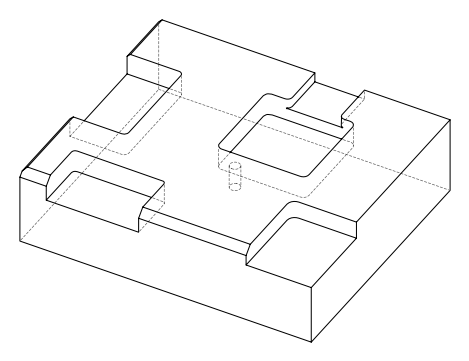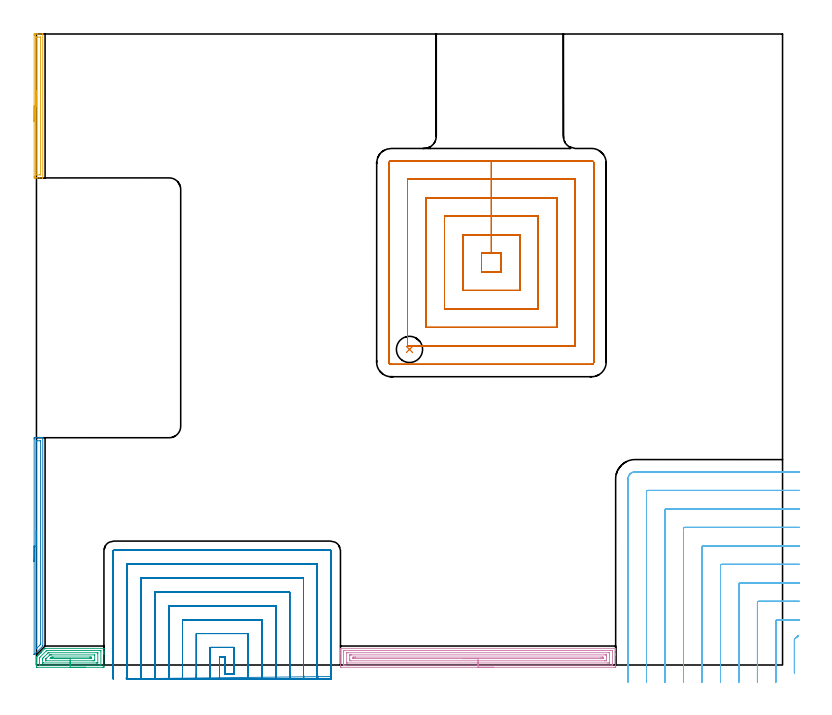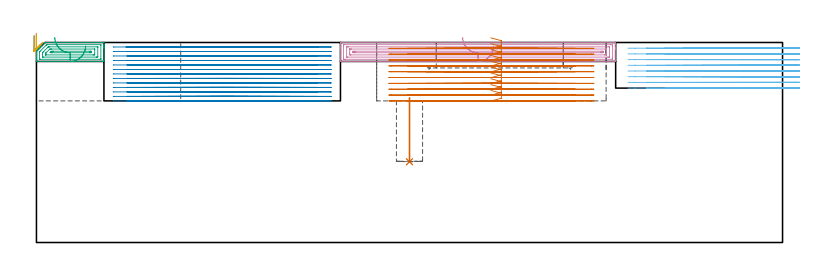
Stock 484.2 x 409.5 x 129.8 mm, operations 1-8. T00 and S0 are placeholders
(PLAN: 10 operations, 4 tool changes, 231.5 min)
(1 INDEXABLE_INSERT_DRILL_BLIND_HOLE_FROM_SOLID | STEP1POCKET | NXT0302_005 | 0.18 min | 17478 mm3)
(2 AREA_MILL | FG_CHAMFER_SURFACE | UGT0205_001 | 2.41 min | 2324 mm3)
(3 AREA_MILL_1 | FG_CHAMFER_SURFACE_1 | UGT0205_001 | 1.91 min | 3696 mm3)
(4 AREA_MILL_2 | FG_CHAMFER_SURFACE_2 | UGT0205_001 | 7.36 min | 14514 mm3)
(5 AREA_MILL_3 | FG_CHAMFER_SURFACE_3 | UGT0205_001 | 1.69 min | 1519 mm3)
(6 MILL_CORNER_NOTCH_RECTANGULAR | CORNER_NOTCH_RECTANGULAR | NXT0201_012 | Follow Part, ap 4, ae 75% | 24.36 min | 425830 mm3)
(7 MILL_RECTANGULAR_POCKET | POCKET_RECTANGULAR_STRAIGHT | NXT0201_012 | Follow Part, ap 4, ae 75% | 37.09 min | 824455 mm3)
(8 MILL_SLOT | SLOT_PARTIAL_RECTANGULAR | NXT0201_011 | Follow Part, ap 3, ae 75% | 68.67 min | 466184 mm3)
(9 MILL_SLOT_1 | SLOT_PARTIAL_RECTANGULAR_1 | NXT0201_011 | Follow Part, ap 3, ae 75% | 85.81 min | 597053 mm3)
(10 MILL_RECTANGULAR_SLOT | SLOT_RECTANGULAR | UGT0201_020 | Follow Part, ap 12.5, ae 75% | 2.03 min | 101568 mm3)
(TOOL NXT0302_005 | Index. Insert Drill 17mm [880-D1700L20-05] | D17 PA176 FL85 Z2)
(TOOL UGT0205_001 | Chamfer Mill 20 x 3 x 45 deg. | D20 FL50 Z2)
(TOOL NXT0201_012 | ENDMILL 16mm [2P460-1600-NA 1630] | D16 FL38 Z6)
(TOOL NXT0201_011 | ENDMILL 12mm [2P460-1200-NA 1630] | D12 FL38 Z6)
(TOOL UGT0201_020 | End mill 50 mm | D50 FL50 Z4)
(OP 1 INDEXABLE_INSERT_DRILL_BLIND_HOLE_FROM_SOLID)
G17 G21 G94 G90
T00 M6
G54
G17 G0 G90 X242.1 Y204.8 S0 M3
G43 Z139.8 H1
G94 G81 G98 Z52.4 F250. R93.9
G80
M5
M2
(OP 2 AREA_MILL)
G17 G21 G94 G90
T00 M6
G54
G17 G0 G90 X-1.5 Y67.1 S1061 M3
G43 Z139.8 H0
Z134.2
G94 G1 Y67.138 Z133.329 F250.
Y67.252 Z132.464
Y67.441 Z131.612
Y67.703 Z130.78
Y68.037 Z129.974
Y68.44 Z129.2
Y68.909 Z128.464
Y69.44 Z127.772
Y70.029 Z127.129
Y70.672 Z126.54
Y71.364 Z126.009
Y72.1 Z125.54
Y72.874 Z125.137
Y73.68 Z124.803
Y74.512 Z124.541
Y75.364 Z124.352
Y76.228 Z124.238
Y77.1 Z124.2
Y146.619
X-1.498 Y146.934 Z124.202
X-1.491 Y147.493 Z124.205
X-1.488 Y147.496 Z124.207
X-0.926 Y147.5 Z124.769
X-0.601 Z125.094
X-0.035 Z125.659
X0.613 Z126.311
X0.855 Z126.552
X1.503 Z127.2
X1.745 Z127.441
X2.229 Z127.928
X3.042 Z128.741
X3.526 Z129.224
X3.789 Z129.487
X4.067 Y147.492 Z129.759
X4.097 Y147.49 Z129.789
X4.1 Y147.379 Z129.8
Y12.599
X4.107 Y12.313 Z129.792
X3.976 Y12.176 Z129.676
X-1.23 Y6.969 Z124.468
X-1.371 Y6.831 Z124.326
X-1.492 Y6.715 Z124.206
X-1.497 Y6.801 Z124.203
X-1.499 Y6.926 Z124.201
X-1.5 Y6.969 Z124.2
Y77.1
X-0.086 Z125.614
Y145.205
X-0.085 Y145.256 Z125.615
X-0.08 Y145.356 Z125.62
X-0.072 Y145.49 Z125.628
X-0.035 Y145.492 Z125.665
X0.511 Y145.499 Z126.211
X2.291 Z127.991
X2.635 Y145.493 Z128.335
X2.678 Y145.49 Z128.378
X2.683 Y145.306 Z128.383
X2.685 Y145.205 Z128.385
Y13.493
X2.684 Y13.444 Z128.384
X2.679 Y13.394 Z128.379
X2.671 Y13.332 Z128.371
X2.635 Y13.293 Z128.335
X2.293 Y12.945 Z127.993
X1.954 Y12.603 Z127.654
X0.175 Y10.824 Z125.875
X0.07 Y10.719 Z125.77
X-0.035 Y10.616 Z125.665
X-0.072 Y10.585 Z125.628
X-0.077 Y10.582 Z125.623
X-0.08 Y10.607 Z125.62
X-0.084 Y10.673 Z125.616
X-0.086 Y10.874 Z125.614
Y77.1
Y77.972 Z125.652
Y78.837 Z125.766
Y79.688 Z125.955
Y80.52 Z126.217
Y81.326 Z126.551
Y82.1 Z126.954
Y82.836 Z127.423
Y83.528 Z127.954
Y84.171 Z128.543
Y84.76 Z129.186
Y85.292 Z129.879
Y85.76 Z130.614
Y86.163 Z131.388
Y86.497 Z132.194
Y86.759 Z133.026
Y86.948 Z133.878
Y87.062 Z134.743
Y87.1 Z135.614
G0 Z139.8
M5
M2
(OP 3 AREA_MILL_1)
G17 G21 G94 G90
T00 M6
G54
G17 G0 G90 X31.9 Y-1.5 S1061 M3
G43 Z139.8 H0
Z127.5
G94 G1 X31.862 Z126.628 F250.
X31.748 Z125.764
X31.559 Z124.912
X31.297 Z124.08
X30.963 Z123.274
X30.56 Z122.5
X30.092 Z121.764
X29.56 Z121.072
X28.971 Z120.429
X28.328 Z119.84
X27.636 Z119.308
X26.9 Z118.84
X26.126 Z118.437
X25.32 Z118.103
X24.488 Z117.841
X23.636 Z117.652
X22.772 Z117.538
X21.9 Z117.5
X0.56
X0.13 Y-1.495 Z117.502
X0.009 Y-1.491 Z117.505
X0. Y-1.07 Z117.926
Y0.69 Z119.685
Y1.343 Z120.34
Y1.57 Z120.567
Y3.33 Z122.326
Y3.785 Z122.784
Y4.21 Z123.209
X0.001 Y5.124 Z124.124
X0.01 Y5.209 Z124.205
X0.182 Y5.383 Z124.38
X0.263 Y5.464 Z124.463
X0.395 Y5.595 Z124.594
X0.475 Y5.677 Z124.673
X0.56 Y5.76 Z124.759
X0.685 Y5.885 Z124.885
X0.768 Y5.97 Z124.966
X1.375 Y6.575 Z125.575
X1.449 Y6.649 Z125.648
X1.648 Y6.85 Z125.846
X2.228 Y7.428 Z126.428
X2.338 Y7.539 Z126.537
X2.528 Y7.73 Z126.726
X3.082 Y8.282 Z127.281
X3.408 Y8.61 Z127.606
X5.32 Y10.522 Z129.517
X5.605 Y10.796 Z129.79
X5.895 Y10.8 Z129.8
X43.685
X43.79 Y10.794 Z129.792
X43.8 Y10.577 Z129.576
Y9.065 Z128.064
Y8.61 Z127.606
Y8.382 Z127.379
Y7.73 Z126.727
Y7.502 Z126.5
Y6.85 Z125.844
Y-0.743 Z118.253
X43.796 Y-1.07 Z117.927
X43.791 Y-1.491 Z117.505
X43.67 Y-1.495 Z117.503
X43.24 Y-1.5 Z117.5
X21.9
Y-0.086 Z118.914
X2.338 Y-0.085 Z118.915
X2.231 Y-0.084 Z118.916
X2.01 Y-0.078 Z118.922
X2.005 Y-0.009 Z118.991
X2.001 Y0.144 Z119.144
Y4.544 Z123.544
X2.004 Y4.656 Z123.656
X2.01 Y4.743 Z123.743
X2.052 Y4.79 Z123.79
X2.338 Y5.088 Z124.088
X6.319 Y9.07 Z128.07
X6.475 Y9.223 Z128.223
X6.603 Y9.345 Z128.345
X6.642 Y9.379 Z128.379
X6.686 Y9.382 Z128.382
X6.784 Y9.385 Z128.385
X41.462
X41.569 Y9.384 Z128.384
X41.79 Y9.378 Z128.378
X41.795 Y9.309 Z128.309
X41.799 Y9.156 Z128.156
Y0.356 Z119.356
X41.794 Y0.021 Z119.021
X41.79 Y-0.069 Z118.931
X41.754 Y-0.079 Z118.921
X41.658 Y-0.083 Z118.917
X41.462 Y-0.085 Z118.915
X41.357 Y-0.086 Z118.914
X21.9
Y1.328 Z120.328
X4.36 Y1.329 Z120.329
X4.116 Y1.331 Z120.331
X4.036 Y1.333 Z120.333
X4.015 Y1.335 Z120.335
X4.009 Y1.379 Z120.379
X4.004 Y1.455 Z120.455
X4.001 Y1.57 Z120.57
X4. Y1.685 Z120.685
X4.001 Y3.445 Z122.445
X4.01 Y4.21 Z123.21
X4.018 Y4.307 Z123.307
X4.116 Y4.413 Z123.413
X4.455 Y4.755 Z123.755
X4.789 Y5.09 Z124.09
X7.431 Y7.73 Z126.73
X7.553 Y7.849 Z126.849
X7.673 Y7.964 Z126.964
X8.32 Y7.97 Z126.97
X8.562 Y7.971 Z126.971
X39.44
X39.684 Y7.969 Z126.969
X39.764 Y7.967 Z126.967
X39.785 Y7.965 Z126.965
X39.791 Y7.921 Z126.921
X39.796 Y7.845 Z126.845
X39.799 Y7.73 Z126.73
X39.8 Y7.615 Z126.615
X39.799 Y1.57 Z120.57
X39.797 Y1.458 Z120.458
X39.79 Y1.346 Z120.346
X39.684 Y1.335 Z120.335
X39.037 Y1.33 Z120.33
X38.794 Y1.329 Z120.329
X21.9 Y1.328 Z120.328
Y2.743 Z121.743
X6.086 Y2.744 Z121.744
X6.045 Y2.745 Z121.745
X6.018 Y2.748 Z121.748
X6.01 Y2.751 Z121.751
X6.008 Y2.765 Z121.765
X6.003 Y2.919 Z121.919
X6. Y3.226 Z122.226
X6.001 Y3.33 Z122.33
X6.006 Y3.718 Z122.718
X6.01 Y3.814 Z122.814
X6.017 Y3.856 Z122.856
X6.041 Y3.884 Z122.884
X6.13 Y3.978 Z122.978
X6.359 Y4.21 Z123.21
X6.57 Y4.422 Z123.422
X8.34 Y6.19 Z125.19
X8.562 Y6.408 Z125.408
X8.715 Y6.55 Z125.55
X8.863 Y6.553 Z125.553
X9.451 Y6.556 Z125.556
X9.747 Y6.557 Z125.557
X37.714 Y6.556 Z125.556
X37.755 Y6.555 Z125.555
X37.782 Y6.552 Z125.552
X37.79 Y6.549 Z125.549
X37.792 Y6.535 Z125.535
X37.797 Y6.382 Z125.382
X37.8 Y6.074 Z125.074
X37.799 Y3.33 Z122.33
X37.794 Y2.942 Z121.942
X37.79 Y2.755 Z121.755
X37.603 Y2.749 Z121.749
X37.016 Y2.745 Z121.745
X36.72 Y2.743 Z121.743
X21.9
Y4.157 Z123.157
X10.341
X9.503 Y4.16 Z123.16
X9.451 Y4.162 Z123.162
X8.82 Y4.21 Z123.21
X9.131 Y4.527 Z123.527
X9.451 Y4.852 Z123.852
X9.573 Y4.97 Z123.97
X9.7 Y5.09 Z124.09
X10.292 Y5.138 Z124.138
X10.341 Y5.14 Z124.14
X11.176 Y5.143 Z124.143
X34.349
X35.187 Y5.14 Z124.14
X35.238 Y5.137 Z124.137
X35.79 Y5.09 Z124.09
X35.795 Y4.539 Z123.539
X35.79 Y4.21 Z123.21
X35.286 Y4.162 Z123.162
X35.238 Y4.16 Z123.16
X34.402 Y4.157 Z123.157
X34.349
X21.9
X21.028 Z123.195
X20.164 Z123.309
X19.312 Z123.498
X18.48 Z123.76
X17.674 Z124.094
X16.9 Z124.497
X16.164 Z124.965
X15.472 Z125.496
X14.829 Z126.086
X14.24 Z126.729
X13.708 Z127.421
X13.24 Z128.157
X12.837 Z128.931
X12.503 Z129.737
X12.241 Z130.569
X12.052 Z131.42
X11.938 Z132.285
X11.9 Z133.157
G0 Z139.8
M5
M2
(OP 4 AREA_MILL_2)
G17 G21 G94 G90
T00 M6
G54
G17 G0 G90 X296.6 Y-1.5 S1061 M3
G43 Z139.8 H0
Z127.5
G94 G1 X296.562 Z126.628 F250.
X296.448 Z125.764
X296.259 Z124.912
X295.997 Z124.08
X295.663 Z123.274
X295.26 Z122.5
X294.792 Z121.764
X294.26 Z121.072
X293.671 Z120.429
X293.028 Z119.84
X292.336 Z119.308
X291.6 Z118.84
X290.826 Z118.437
X290.02 Z118.103
X289.188 Z117.841
X288.336 Z117.652
X287.472 Z117.538
X286.6 Z117.5
X197.893
X197.432 Y-1.495 Z117.503
X197.31 Y-1.491 Z117.506
X197.3 Y-1.365 Z117.632
Y6.85 Z125.844
Y7.44 Z126.437
Y7.73 Z126.727
Y9.49 Z128.484
Y10.069 Z129.068
Y10.37 Z129.369
X197.301 Y10.518 Z129.517
X197.31 Y10.794 Z129.793
X197.447 Y10.8 Z129.8
X375.753
X375.89 Y10.794 Z129.793
X375.9 Y10.517 Z129.516
Y10.069 Z129.068
Y9.49 Z128.484
Y7.44 Z126.437
Y6.85 Z125.844
Y6.265 Z125.26
Y-0.775 Z118.222
X375.897 Y-1.07 Z117.927
X375.89 Y-1.491 Z117.506
X375.739 Y-1.495 Z117.503
X375.307 Y-1.5 Z117.5
X286.6
Y-0.086 Z118.914
X200.462
X199.676 Y-0.085 Z118.915
X199.568 Y-0.084 Z118.916
X199.328 Y-0.079 Z118.921
X199.31 Y-0.001 Z118.999
X199.304 Y0.178 Z119.178
X199.301 Y0.69 Z119.69
X199.3 Y1.061 Z120.061
X199.301 Y8.61 Z127.61
X199.302 Y8.978 Z127.978
X199.31 Y9.35 Z128.35
X199.316 Y9.38 Z128.38
X199.333 Y9.381 Z128.381
X199.381 Y9.384 Z128.384
X199.479 Y9.385 Z128.385
X199.676 Y9.386 Z128.386
X372.738
X373.524 Y9.385 Z128.385
X373.632 Y9.384 Z128.384
X373.872 Y9.379 Z128.379
X373.89 Y9.301 Z128.301
X373.896 Y9.122 Z128.122
X373.899 Y8.61 Z127.61
X373.9 Y8.239 Z127.239
X373.899 Y0.69 Z119.69
X373.898 Y0.322 Z119.322
X373.89 Y-0.051 Z118.949
X373.884 Y-0.08 Z118.92
X373.867 Y-0.082 Z118.918
X373.819 Y-0.084 Z118.916
X373.721 Y-0.085 Z118.915
X373.524 Y-0.086 Z118.914
X286.6
Y1.328 Z120.328
X201.703 Y1.329 Z120.329
X201.459 Y1.33 Z120.33
X201.377 Y1.332 Z120.332
X201.321 Y1.335 Z120.335
X201.31 Y1.414 Z120.414
X201.304 Y1.57 Z120.57
X201.301 Y1.726 Z120.726
Y7.73 Z126.73
X201.303 Y7.884 Z126.884
X201.309 Y7.938 Z126.938
X201.315 Y7.965 Z126.965
X201.337 Y7.966 Z126.966
X201.459 Y7.969 Z126.969
X202.106 Y7.971 Z126.971
X202.35 Y7.972 Z126.972
X371.497 Y7.971 Z126.971
X371.741 Y7.969 Z126.969
X371.823 Y7.968 Z126.968
X371.879 Y7.965 Z126.965
X371.89 Y7.886 Z126.886
X371.895 Y7.73 Z126.73
X371.899 Y7.574 Z126.574
Y1.57 Z120.57
X371.898 Y1.416 Z120.416
X371.891 Y1.362 Z120.362
X371.885 Y1.335 Z120.335
X371.863 Y1.334 Z120.334
X371.741 Y1.331 Z120.331
X371.094 Y1.329 Z120.329
X370.85 Y1.328 Z120.328
X286.6
Y2.743 Z121.743
X204.133
X203.836 Y2.744 Z121.744
X203.413 Y2.748 Z121.748
X203.321 Y2.749 Z121.749
X203.31 Y2.911 Z121.911
X203.301 Y3.272 Z122.272
X203.3 Y3.33 Z122.33
Y4.153 Z123.153
Y5.97 Z124.97
X203.302 Y6.381 Z125.381
X203.305 Y6.484 Z125.484
X203.31 Y6.534 Z125.534
X203.314 Y6.551 Z125.551
X203.341 Y6.552 Z125.552
X203.54 Y6.555 Z125.555
X204.133 Y6.557 Z125.557
X204.43
X369.067
X369.364 Y6.556 Z125.556
X369.786 Y6.552 Z125.552
X369.878 Y6.55 Z125.55
X369.89 Y6.389 Z125.389
X369.899 Y6.028 Z125.028
X369.9 Y5.97 Z124.97
Y5.147 Z124.147
Y3.33 Z122.33
X369.898 Y2.919 Z121.919
X369.895 Y2.816 Z121.816
X369.89 Y2.766 Z121.766
X369.886 Y2.749 Z121.749
X369.859 Y2.748 Z121.748
X369.66 Y2.745 Z121.745
X369.067 Y2.743 Z121.743
X368.77
X286.6
Y4.157 Z123.157
X206.808
X205.967 Y4.16 Z123.16
X205.916 Y4.162 Z123.162
X205.31 Y4.21 Z123.21
X205.305 Y4.813 Z123.813
X205.31 Y5.09 Z124.09
X205.868 Y5.138 Z124.138
X205.916 Y5.14 Z124.14
X206.754 Y5.143 Z124.143
X206.808
X366.392
X367.233 Y5.14 Z124.14
X367.284 Y5.138 Z124.138
X367.89 Y5.09 Z124.09
X367.895 Y4.487 Z123.487
X367.89 Y4.21 Z123.21
X367.333 Y4.162 Z123.162
X367.284 Y4.16 Z123.16
X366.446 Y4.157 Z123.157
X366.392
X286.6
X285.728 Z123.195
X284.864 Z123.309
X284.012 Z123.498
X283.18 Z123.76
X282.374 Z124.094
X281.6 Z124.497
X280.864 Z124.965
X280.172 Z125.496
X279.529 Z126.086
X278.94 Z126.729
X278.408 Z127.421
X277.94 Z128.157
X277.537 Z128.931
X277.203 Z129.737
X276.941 Z130.569
X276.752 Z131.42
X276.638 Z132.285
X276.6 Z133.157
G0 Z139.8
M5
M2
(OP 5 AREA_MILL_3)
G17 G21 G94 G90
T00 M6
G54
G17 G0 G90 X-1.5 Y352.8 S1061 M3
G43 Z139.8 H0
Z134.2
G94 G1 Y352.838 Z133.328 F250.
Y352.952 Z132.464
Y353.141 Z131.612
Y353.403 Z130.78
Y353.737 Z129.974
Y354.14 Z129.2
Y354.608 Z128.464
Y355.14 Z127.772
Y355.729 Z127.129
Y356.372 Z126.54
Y357.064 Z126.008
Y357.8 Z125.54
Y358.574 Z125.137
Y359.38 Z124.803
Y360.212 Z124.541
Y361.063 Z124.352
Y361.928 Z124.238
Y362.8 Z124.2
Y408.646
X-1.498 Y408.961 Z124.202
X-1.49 Y409.493 Z124.205
X-1.463 Y409.497 Z124.232
X-0.926 Y409.5 Z124.769
X-0.576 Z125.118
X-0.035 Z125.658
X0.664 Z126.362
X0.855 Z126.552
X3.854 Z129.553
X4.074 Y409.492 Z129.767
X4.097 Y409.49 Z129.789
X4.1 Y409.405 Z129.8
Y316.193
X4.101 Y316.17 Z129.799
X4.081 Y316.129 Z129.775
X4.065 Y316.11 Z129.759
X3.854 Y316.1 Z129.552
X2.127 Z127.826
X0.855 Z126.552
X0.664 Z126.362
X-0.035 Z125.658
X-1.176 Y316.101 Z124.519
X-1.463 Y316.103 Z124.232
X-1.49 Y316.107 Z124.205
X-1.497 Y316.639 Z124.203
X-1.5 Y317.212 Z124.2
Y362.8
X-0.086 Z125.614
Y407.236
X-0.084 Y407.286 Z125.616
X-0.079 Y407.386 Z125.621
X-0.069 Y407.491 Z125.631
X-0.035 Y407.493 Z125.665
X0.54 Y407.5 Z126.24
X2.321 Y407.499 Z128.021
X2.635 Y407.493 Z128.335
X2.674 Y407.49 Z128.374
X2.682 Y407.336 Z128.382
X2.685 Y407.236 Z128.385
X2.686 Y407.186 Z128.386
Y318.364
X2.684 Y318.314 Z128.384
X2.679 Y318.215 Z128.379
X2.669 Y318.109 Z128.369
X2.635 Y318.107 Z128.335
X2.06 Y318.1 Z127.76
X0.279 Y318.101 Z125.979
X-0.035 Y318.107 Z125.665
X-0.074 Y318.11 Z125.626
X-0.082 Y318.264 Z125.618
X-0.085 Y318.364 Z125.615
X-0.086 Y318.414 Z125.614
Y362.8
Y363.672 Z125.652
Y364.536 Z125.766
Y365.388 Z125.955
Y366.22 Z126.217
Y367.026 Z126.551
Y367.8 Z126.954
Y368.536 Z127.423
Y369.228 Z127.954
Y369.871 Z128.543
Y370.46 Z129.186
Y370.991 Z129.878
Y371.46 Z130.614
Y371.863 Z131.388
Y372.197 Z132.194
Y372.459 Z133.026
Y372.648 Z133.878
Y372.762 Z134.743
Y372.8 Z135.614
G0 Z139.8
M5
M2
(OP 6 MILL_CORNER_NOTCH_RECTANGULAR)
G17 G21 G94 G90
T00 M6
G54
G17 G0 G90 X494.542 Y19.001 S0 M3
G43 Z139.8 H1
Z126.1
G94 G1 X492.2 Y17.126 F250.
G3 X491.9 Y16.509 R0.8 F500.
G1 Y-2.17
Y-5.17 F250.
G0 Z139.8
X495.2 Y29.3
Z126.1
G1 X492.2
X480.693 F500.
G3 X479.9 Y28.507 R0.8
G1 Y-7.764
Y-8.
X479.892 Y-11. F250.
G0 Z139.8
X495.2 Y41.3
Z126.1
G1 X492.2
X468.693 F500.
G3 X467.9 Y40.507 R0.8
G1 Y-7.764
Y-8.
X467.891 Y-11. F250.
G0 Z139.8
X495.2 Y53.3
Z126.1
G1 X492.2
X456.694 F500.
G3 X455.9 Y52.506 R0.8
G1 Y-7.764
Y-8.
X455.89 Y-11. F250.
G0 Z139.8
X495.2 Y65.3
Z126.1
G1 X492.2
X444.694 F500.
G3 X443.9 Y64.506 R0.8
G1 Y-7.764
Y-8.
X443.888 Y-11. F250.
G0 Z139.8
X495.2 Y77.3
Z126.1
G1 X492.2
X432.694 F500.
G3 X431.9 Y76.506 R0.8
G1 Y-7.764
X431.899 Y-8.
X431.885 Y-11. F250.
G0 Z139.8
X495.2 Y89.3
Z126.1
G1 X492.2
X420.695 F500.
G3 X419.9 Y88.505 R0.8
G1 Y-7.764
X419.899 Y-8.
X419.88 Y-11. F250.
G0 Z139.8
X495.2 Y101.3
Z126.1
G1 X492.2
X408.695 F500.
G3 X407.9 Y100.505 R0.8
G1 Y-7.764
G2 X407.899 Y-8. R24.
G1 X407.869 Y-11. F250.
G0 Z139.8
X495.2 Y113.3
Z126.1
G1 X492.2
X396.695 F500.
G3 X395.9 Y112.505 R0.8
G1 Y-7.764
G2 X395.898 Y-8. R12.
G1 X395.839 Y-10.999 F250.
G0 Z139.8
X495.2 Y125.3
Z126.1
G1 X492.2
X388.5 F500.
G3 X383.9 Y120.7 R4.6
G1 Y-7.764
Y-10.764 F250.
G0 Z139.8
X494.542 Y19.001
Z122.4
G1 X492.2 Y17.126
G3 X491.9 Y16.509 R0.8 F500.
G1 Y-2.17
Y-5.17 F250.
G0 Z139.8
X495.2 Y29.3
Z122.4
G1 X492.2
X480.693 F500.
G3 X479.9 Y28.507 R0.8
G1 Y-8.
Y-11. F250.
G0 Z139.8
X495.2 Y41.3
Z122.4
G1 X492.2
X468.693 F500.
G3 X467.9 Y40.507 R0.8
G1 Y-8.
Y-11. F250.
G0 Z139.8
X495.2 Y53.3
Z122.4
G1 X492.2
X456.694 F500.
G3 X455.9 Y52.506 R0.8
G1 Y-8.
Y-11. F250.
G0 Z139.8
X495.2 Y65.3
Z122.4
G1 X492.2
X444.694 F500.
G3 X443.9 Y64.506 R0.8
G1 Y-8.
Y-11. F250.
G0 Z139.8
X495.2 Y77.3
Z122.4
G1 X492.2
X432.694 F500.
G3 X431.9 Y76.506 R0.8
G1 Y-8.
Y-11. F250.
G0 Z139.8
X495.2 Y89.3
Z122.4
G1 X492.2
X420.695 F500.
G3 X419.9 Y88.505 R0.8
G1 Y-8.
Y-11. F250.
G0 Z139.8
X495.2 Y101.3
Z122.4
G1 X492.2
X408.695 F500.
G3 X407.9 Y100.505 R0.8
G1 Y-8.
Y-11. F250.
G0 Z139.8
X495.2 Y113.3
Z122.4
G1 X492.2
X396.695 F500.
G3 X395.9 Y112.505 R0.8
G1 Y-8.
Y-11. F250.
G0 Z139.8
X495.2 Y125.3
Z122.4
G1 X492.2
X388.5 F500.
G3 X383.9 Y120.7 R4.6
G1 Y-8.
Y-11. F250.
G0 Z139.8
X494.542 Y19.001
Z118.7
G1 X492.2 Y17.126
G3 X491.9 Y16.509 R0.8 F500.
G1 Y-2.17
Y-5.17 F250.
G0 Z139.8
X495.2 Y29.3
Z118.7
G1 X492.2
X480.693 F500.
G3 X479.9 Y28.507 R0.8
G1 Y-8.
Y-11. F250.
G0 Z139.8
X495.2 Y41.3
Z118.7
G1 X492.2
X468.693 F500.
G3 X467.9 Y40.507 R0.8
G1 Y-8.
Y-11. F250.
G0 Z139.8
X495.2 Y53.3
Z118.7
G1 X492.2
X456.694 F500.
G3 X455.9 Y52.506 R0.8
G1 Y-8.
Y-11. F250.
G0 Z139.8
X495.2 Y65.3
Z118.7
G1 X492.2
X444.694 F500.
G3 X443.9 Y64.506 R0.8
G1 Y-8.
Y-11. F250.
G0 Z139.8
X495.2 Y77.3
Z118.7
G1 X492.2
X432.694 F500.
G3 X431.9 Y76.506 R0.8
G1 Y-8.
Y-11. F250.
G0 Z139.8
X495.2 Y89.3
Z118.7
G1 X492.2
X420.695 F500.
G3 X419.9 Y88.505 R0.8
G1 Y-8.
Y-11. F250.
G0 Z139.8
X495.2 Y101.3
Z118.7
G1 X492.2
X408.695 F500.
G3 X407.9 Y100.505 R0.8
G1 Y-8.
Y-11. F250.
G0 Z139.8
X495.2 Y113.3
Z118.7
G1 X492.2
X396.695 F500.
G3 X395.9 Y112.505 R0.8
G1 Y-8.
Y-11. F250.
G0 Z139.8
X495.2 Y125.3
Z118.7
G1 X492.2
X388.5 F500.
G3 X383.9 Y120.7 R4.6
G1 Y-8.
Y-11. F250.
G0 Z139.8
X494.542 Y19.001
Z115.
G1 X492.2 Y17.126
G3 X491.9 Y16.509 R0.8 F500.
G1 Y-2.17
Y-5.17 F250.
G0 Z139.8
X495.2 Y29.3
Z115.
G1 X492.2
X480.693 F500.
G3 X479.9 Y28.507 R0.8
G1 Y-8.
Y-11. F250.
G0 Z139.8
X495.2 Y41.3
Z115.
G1 X492.2
X468.693 F500.
G3 X467.9 Y40.507 R0.8
G1 Y-8.
Y-11. F250.
G0 Z139.8
X495.2 Y53.3
Z115.
G1 X492.2
X456.694 F500.
G3 X455.9 Y52.506 R0.8
G1 Y-8.
Y-11. F250.
G0 Z139.8
X495.2 Y65.3
Z115.
G1 X492.2
X444.694 F500.
G3 X443.9 Y64.506 R0.8
G1 Y-8.
Y-11. F250.
G0 Z139.8
X495.2 Y77.3
Z115.
G1 X492.2
X432.694 F500.
G3 X431.9 Y76.506 R0.8
G1 Y-8.
Y-11. F250.
G0 Z139.8
X495.2 Y89.3
Z115.
G1 X492.2
X420.695 F500.
G3 X419.9 Y88.505 R0.8
G1 Y-8.
Y-11. F250.
G0 Z139.8
X495.2 Y101.3
Z115.
G1 X492.2
X408.695 F500.
G3 X407.9 Y100.505 R0.8
G1 Y-8.
Y-11. F250.
G0 Z139.8
X495.2 Y113.3
Z115.
G1 X492.2
X396.695 F500.
G3 X395.9 Y112.505 R0.8
G1 Y-8.
Y-11. F250.
G0 Z139.8
X495.2 Y125.3
Z115.
G1 X492.2
X388.5 F500.
G3 X383.9 Y120.7 R4.6
G1 Y-8.
Y-11. F250.
G0 Z139.8
X494.542 Y19.001
Z111.3
G1 X492.2 Y17.126
G3 X491.9 Y16.509 R0.8 F500.
G1 Y-2.17
Y-5.17 F250.
G0 Z139.8
X495.2 Y29.3
Z111.3
G1 X492.2
X480.693 F500.
G3 X479.9 Y28.507 R0.8
G1 Y-8.
Y-11. F250.
G0 Z139.8
X495.2 Y41.3
Z111.3
G1 X492.2
X468.693 F500.
G3 X467.9 Y40.507 R0.8
G1 Y-8.
Y-11. F250.
G0 Z139.8
X495.2 Y53.3
Z111.3
G1 X492.2
X456.694 F500.
G3 X455.9 Y52.506 R0.8
G1 Y-8.
Y-11. F250.
G0 Z139.8
X495.2 Y65.3
Z111.3
G1 X492.2
X444.694 F500.
G3 X443.9 Y64.506 R0.8
G1 Y-8.
Y-11. F250.
G0 Z139.8
X495.2 Y77.3
Z111.3
G1 X492.2
X432.694 F500.
G3 X431.9 Y76.506 R0.8
G1 Y-8.
Y-11. F250.
G0 Z139.8
X495.2 Y89.3
Z111.3
G1 X492.2
X420.695 F500.
G3 X419.9 Y88.505 R0.8
G1 Y-8.
Y-11. F250.
G0 Z139.8
X495.2 Y101.3
Z111.3
G1 X492.2
X408.695 F500.
G3 X407.9 Y100.505 R0.8
G1 Y-8.
Y-11. F250.
G0 Z139.8
X495.2 Y113.3
Z111.3
G1 X492.2
X396.695 F500.
G3 X395.9 Y112.505 R0.8
G1 Y-8.
Y-11. F250.
G0 Z139.8
X495.2 Y125.3
Z111.3
G1 X492.2
X388.5 F500.
G3 X383.9 Y120.7 R4.6
G1 Y-8.
Y-11. F250.
G0 Z139.8
X494.542 Y19.001
Z107.6
G1 X492.2 Y17.126
G3 X491.9 Y16.509 R0.8 F500.
G1 Y-2.17
Y-5.17 F250.
G0 Z139.8
X495.2 Y29.3
Z107.6
G1 X492.2
X480.693 F500.
G3 X479.9 Y28.507 R0.8
G1 Y-8.
Y-11. F250.
G0 Z139.8
X495.2 Y41.3
Z107.6
G1 X492.2
X468.693 F500.
G3 X467.9 Y40.507 R0.8
G1 Y-8.
Y-11. F250.
G0 Z139.8
X495.2 Y53.3
Z107.6
G1 X492.2
X456.694 F500.
G3 X455.9 Y52.506 R0.8
G1 Y-8.
Y-11. F250.
G0 Z139.8
X495.2 Y65.3
Z107.6
G1 X492.2
X444.694 F500.
G3 X443.9 Y64.506 R0.8
G1 Y-8.
Y-11. F250.
G0 Z139.8
X495.2 Y77.3
Z107.6
G1 X492.2
X432.694 F500.
G3 X431.9 Y76.506 R0.8
G1 Y-8.
Y-11. F250.
G0 Z139.8
X495.2 Y89.3
Z107.6
G1 X492.2
X420.695 F500.
G3 X419.9 Y88.505 R0.8
G1 Y-8.
Y-11. F250.
G0 Z139.8
X495.2 Y101.3
Z107.6
G1 X492.2
X408.695 F500.
G3 X407.9 Y100.505 R0.8
G1 Y-8.
Y-11. F250.
G0 Z139.8
X495.2 Y113.3
Z107.6
G1 X492.2
X396.695 F500.
G3 X395.9 Y112.505 R0.8
G1 Y-8.
Y-11. F250.
G0 Z139.8
X495.2 Y125.3
Z107.6
G1 X492.2
X388.5 F500.
G3 X383.9 Y120.7 R4.6
G1 Y-8.
Y-11. F250.
G0 Z139.8
X494.542 Y19.001
Z103.9
G1 X492.2 Y17.126
G3 X491.9 Y16.509 R0.8 F500.
G1 Y-2.17
Y-5.17 F250.
G0 Z139.8
X495.2 Y29.3
Z103.9
G1 X492.2
X480.693 F500.
G3 X479.9 Y28.507 R0.8
G1 Y-8.
Y-11. F250.
G0 Z139.8
X495.2 Y41.3
Z103.9
G1 X492.2
X468.693 F500.
G3 X467.9 Y40.507 R0.8
G1 Y-8.
Y-11. F250.
G0 Z139.8
X495.2 Y53.3
Z103.9
G1 X492.2
X456.694 F500.
G3 X455.9 Y52.506 R0.8
G1 Y-8.
Y-11. F250.
G0 Z139.8
X495.2 Y65.3
Z103.9
G1 X492.2
X444.694 F500.
G3 X443.9 Y64.506 R0.8
G1 Y-8.
Y-11. F250.
G0 Z139.8
X495.2 Y77.3
Z103.9
G1 X492.2
X432.694 F500.
G3 X431.9 Y76.506 R0.8
G1 Y-8.
Y-11. F250.
G0 Z139.8
X495.2 Y89.3
Z103.9
G1 X492.2
X420.695 F500.
G3 X419.9 Y88.505 R0.8
G1 Y-8.
Y-11. F250.
G0 Z139.8
X495.2 Y101.3
Z103.9
G1 X492.2
X408.695 F500.
G3 X407.9 Y100.505 R0.8
G1 Y-8.
Y-11. F250.
G0 Z139.8
X495.2 Y113.3
Z103.9
G1 X492.2
X396.695 F500.
G3 X395.9 Y112.505 R0.8
G1 Y-8.
Y-11. F250.
G0 Z139.8
X495.2 Y125.3
Z103.9
G1 X492.2
X388.5 F500.
G3 X383.9 Y120.7 R4.6
G1 Y-8.
Y-11. F250.
G0 Z139.8
X494.542 Y19.001
Z100.2
G1 X492.2 Y17.126
G3 X491.9 Y16.509 R0.8 F500.
G1 Y-2.17
Y-5.17 F250.
G0 Z139.8
X495.2 Y29.3
Z100.2
G1 X492.2
X480.693 F500.
G3 X479.9 Y28.507 R0.8
G1 Y-8.
Y-11. F250.
G0 Z139.8
X495.2 Y41.3
Z100.2
G1 X492.2
X468.693 F500.
G3 X467.9 Y40.507 R0.8
G1 Y-8.
Y-11. F250.
G0 Z139.8
X495.2 Y53.3
Z100.2
G1 X492.2
X456.694 F500.
G3 X455.9 Y52.506 R0.8
G1 Y-8.
Y-11. F250.
G0 Z139.8
X495.2 Y65.3
Z100.2
G1 X492.2
X444.694 F500.
G3 X443.9 Y64.506 R0.8
G1 Y-8.
Y-11. F250.
G0 Z139.8
X495.2 Y77.3
Z100.2
G1 X492.2
X432.694 F500.
G3 X431.9 Y76.506 R0.8
G1 Y-8.
Y-11. F250.
G0 Z139.8
X495.2 Y89.3
Z100.2
G1 X492.2
X420.695 F500.
G3 X419.9 Y88.505 R0.8
G1 Y-8.
Y-11. F250.
G0 Z139.8
X495.2 Y101.3
Z100.2
G1 X492.2
X408.695 F500.
G3 X407.9 Y100.505 R0.8
G1 Y-8.
Y-11. F250.
G0 Z139.8
X495.2 Y113.3
Z100.2
G1 X492.2
X396.695 F500.
G3 X395.9 Y112.505 R0.8
G1 Y-8.
Y-11. F250.
G0 Z139.8
X495.2 Y125.3
Z100.2
G1 X492.2
X388.5 F500.
G3 X383.9 Y120.7 R4.6
G1 Y-8.
Y-11. F250.
G0 Z139.8
M5
M2
(OP 7 MILL_RECTANGULAR_POCKET)
G17 G21 G94 G90
T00 M6
G54
G17 G0 G90 X294.909 Y255.1 S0 M3
G43 Z139.8 H1
Z132.8
G94 G1 X301.7 Z130.98 F250.
Y267.2 Z127.738
X295.25 Z126.01
X288.8 F500.
Y255.1
X301.7
Y267.2
X295.25
Y279.2
X276.8
Y243.1
X313.7
Y279.2
X295.25
Y291.2
X264.8
Y231.1
X325.7
Y291.2
X295.25
Y303.2
X252.8
Y219.1
X337.7
Y303.2
X295.25
Y315.2
X240.8
Y207.1
X349.7
Y315.2
X295.25
Y327.2
X230.2
G3 X228.8 Y325.8 R1.4
G1 Y196.5
G3 X230.2 Y195.1 R1.4
G1 X360.3
G3 X361.7 Y196.5 R1.4
G1 Y325.8
G3 X360.3 Y327.2 R1.4
G1 X295.25
X294.25
G0 X294.909 Y255.1 Z129.01
G1 X301.7 Z127.19 F250.
Y267.2 Z123.948
X295.25 Z122.22
X288.8 F500.
Y255.1
X301.7
Y267.2
X295.25
Y279.2
X276.8
Y243.1
X313.7
Y279.2
X295.25
Y291.2
X264.8
Y231.1
X325.7
Y291.2
X295.25
Y303.2
X252.8
Y219.1
X337.7
Y303.2
X295.25
Y315.2
X240.8
Y207.1
X349.7
Y315.2
X295.25
Y327.2
X230.2
G3 X228.8 Y325.8 R1.4
G1 Y196.5
G3 X230.2 Y195.1 R1.4
G1 X360.3
G3 X361.7 Y196.5 R1.4
G1 Y325.8
G3 X360.3 Y327.2 R1.4
G1 X295.25
X294.25
G0 X294.909 Y255.1 Z125.22
G1 X301.7 Z123.4 F250.
Y267.2 Z120.158
X295.25 Z118.43
X288.8 F500.
Y255.1
X301.7
Y267.2
X295.25
Y279.2
X276.8
Y243.1
X313.7
Y279.2
X295.25
Y291.2
X264.8
Y231.1
X325.7
Y291.2
X295.25
Y303.2
X252.8
Y219.1
X337.7
Y303.2
X295.25
Y315.2
X240.8
Y207.1
X349.7
Y315.2
X295.25
Y327.2
X230.2
G3 X228.8 Y325.8 R1.4
G1 Y196.5
G3 X230.2 Y195.1 R1.4
G1 X360.3
G3 X361.7 Y196.5 R1.4
G1 Y325.8
G3 X360.3 Y327.2 R1.4
G1 X295.25
X294.25
G0 X294.909 Y255.1 Z121.43
G1 X301.7 Z119.61 F250.
Y267.2 Z116.368
X295.25 Z114.64
X288.8 F500.
Y255.1
X301.7
Y267.2
X295.25
Y279.2
X276.8
Y243.1
X313.7
Y279.2
X295.25
Y291.2
X264.8
Y231.1
X325.7
Y291.2
X295.25
Y303.2
X252.8
Y219.1
X337.7
Y303.2
X295.25
Y315.2
X240.8
Y207.1
X349.7
Y315.2
X295.25
Y327.2
X230.2
G3 X228.8 Y325.8 R1.4
G1 Y196.5
G3 X230.2 Y195.1 R1.4
G1 X360.3
G3 X361.7 Y196.5 R1.4
G1 Y325.8
G3 X360.3 Y327.2 R1.4
G1 X295.25
X294.25
G0 X294.909 Y255.1 Z117.64
G1 X301.7 Z115.82 F250.
Y267.2 Z112.578
X295.25 Z110.85
X288.8 F500.
Y255.1
X301.7
Y267.2
X295.25
Y279.2
X276.8
Y243.1
X313.7
Y279.2
X295.25
Y291.2
X264.8
Y231.1
X325.7
Y291.2
X295.25
Y303.2
X252.8
Y219.1
X337.7
Y303.2
X295.25
Y315.2
X240.8
Y207.1
X349.7
Y315.2
X295.25
Y327.2
X230.2
G3 X228.8 Y325.8 R1.4
G1 Y196.5
G3 X230.2 Y195.1 R1.4
G1 X360.3
G3 X361.7 Y196.5 R1.4
G1 Y325.8
G3 X360.3 Y327.2 R1.4
G1 X295.25
X294.25
G0 X294.909 Y255.1 Z113.85
G1 X301.7 Z112.03 F250.
Y267.2 Z108.788
X295.25 Z107.06
X288.8 F500.
Y255.1
X301.7
Y267.2
X295.25
Y279.2
X276.8
Y243.1
X313.7
Y279.2
X295.25
Y291.2
X264.8
Y231.1
X325.7
Y291.2
X295.25
Y303.2
X252.8
Y219.1
X337.7
Y303.2
X295.25
Y315.2
X240.8
Y207.1
X349.7
Y315.2
X295.25
Y327.2
X230.2
G3 X228.8 Y325.8 R1.4
G1 Y196.5
G3 X230.2 Y195.1 R1.4
G1 X360.3
G3 X361.7 Y196.5 R1.4
G1 Y325.8
G3 X360.3 Y327.2 R1.4
G1 X295.25
X294.25
G0 X294.909 Y255.1 Z110.06
G1 X301.7 Z108.24 F250.
Y267.2 Z104.998
X295.25 Z103.27
X288.8 F500.
Y255.1
X301.7
Y267.2
X295.25
Y279.2
X276.8
Y243.1
X313.7
Y279.2
X295.25
Y291.2
X264.8
Y231.1
X325.7
Y291.2
X295.25
Y303.2
X252.8
Y219.1
X337.7
Y303.2
X295.25
Y315.2
X240.8
Y207.1
X349.7
Y315.2
X295.25
Y327.2
X230.2
G3 X228.8 Y325.8 R1.4
G1 Y196.5
G3 X230.2 Y195.1 R1.4
G1 X360.3
G3 X361.7 Y196.5 R1.4
G1 Y325.8
G3 X360.3 Y327.2 R1.4
G1 X295.25
X294.25
G0 X294.909 Y255.1 Z106.27
G1 X301.7 Z104.45 F250.
Y267.2 Z101.208
X295.25 Z99.48
X288.8 F500.
Y255.1
X301.7
Y267.2
X295.25
Y279.2
X276.8
Y243.1
X313.7
Y279.2
X295.25
Y291.2
X264.8
Y231.1
X325.7
Y291.2
X295.25
Y303.2
X252.8
Y219.1
X337.7
Y303.2
X295.25
Y315.2
X240.8
Y207.1
X349.7
Y315.2
X295.25
Y327.2
X230.2
G3 X228.8 Y325.8 R1.4
G1 Y196.5
G3 X230.2 Y195.1 R1.4
G1 X360.3
G3 X361.7 Y196.5 R1.4
G1 Y325.8
G3 X360.3 Y327.2 R1.4
G1 X295.25
X294.25
G0 X294.909 Y255.1 Z102.48
G1 X301.7 Z100.66 F250.
Y267.2 Z97.418
X295.25 Z95.69
X288.8 F500.
Y255.1
X301.7
Y267.2
X295.25
Y279.2
X276.8
Y243.1
X313.7
Y279.2
X295.25
Y291.2
X264.8
Y231.1
X325.7
Y291.2
X295.25
Y303.2
X252.8
Y219.1
X337.7
Y303.2
X295.25
Y315.2
X240.8
Y207.1
X349.7
Y315.2
X295.25
Y327.2
X230.2
G3 X228.8 Y325.8 R1.4
G1 Y196.5
G3 X230.2 Y195.1 R1.4
G1 X360.3
G3 X361.7 Y196.5 R1.4
G1 Y325.8
G3 X360.3 Y327.2 R1.4
G1 X295.25
X294.25
G0 X294.909 Y255.1 Z98.69
G1 X301.7 Z96.87 F250.
Y267.2 Z93.628
X295.25 Z91.9
X288.8 F500.
Y255.1
X301.7
Y267.2
X295.25
Y279.2
X276.8
Y243.1
X313.7
Y279.2
X295.25
Y291.2
X264.8
Y231.1
X325.7
Y291.2
X295.25
Y303.2
X252.8
Y219.1
X337.7
Y303.2
X295.25
Y315.2
X240.8
Y207.1
X349.7
Y315.2
X295.25
Y327.2
X230.2
G3 X228.8 Y325.8 R1.4
G1 Y196.5
G3 X230.2 Y195.1 R1.4
G1 X360.3
G3 X361.7 Y196.5 R1.4
G1 Y325.8
G3 X360.3 Y327.2 R1.4
G1 X295.25
X294.25
G0 Z139.8
M5
M2
(OP 8 MILL_SLOT)
G17 G21 G94 G90
T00 M6
G54
G17 G0 G90 X118.717 Y-8.999 S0 M3
G43 Z139.8 H1
Z126.885
G94 G1 X118.783 Y-6. F250.
G3 X118.8 Y-4.472 R69. F500.
G1 Y5.4
X122.3
Y-4.472
G3 X122.317 Y-6. R69.
G1 X128.319
G2 X128.3 Y-4.472 R63.
G1 Y11.4
X112.8
Y-4.472
G2 X112.781 Y-6. R63.
G1 X112.709 Y-8.999 F250.
X137.407
X137.322 Y-6.
G2 X137.3 Y-4.472 R54. F500.
G1 Y20.4
X103.8
Y-4.472
G2 X103.778 Y-6. R54.
G1 X103.694 Y-8.999 F250.
X146.428 Y-8.998
X146.326 Y-6.
G2 X146.3 Y-4.472 R45. F500.
G1 Y29.4
X94.8
Y-4.472
G2 X94.774 Y-6. R45.
G1 X94.672 Y-8.998 F250.
X155.46 Y-8.997
X155.332 Y-6.
G2 X155.3 Y-4.472 R36. F500.
G1 Y38.4
X85.8
Y-4.472
G2 X85.768 Y-6. R36.
G1 X85.64 Y-8.997 F250.
X164.513 Y-8.995
X164.343 Y-6.
G2 X164.3 Y-4.472 R27. F500.
G1 Y47.4
X76.8
Y-4.472
G2 X76.757 Y-6. R27.
G1 X76.587 Y-8.995 F250.
X173.62 Y-8.989
X173.365 Y-6.
G2 X173.3 Y-4.472 R18. F500.
G1 Y56.4
X67.8
Y-4.472
G2 X67.735 Y-6. R18.
G1 X67.48 Y-8.989 F250.
X182.94 Y-8.956
X182.431 Y-6.
G2 X182.3 Y-4.472 R9. F500.
G1 Y65.4
X58.8
Y-4.472
G2 X58.669 Y-6. R9.
G1 X58.16 Y-8.956 F250.
X191.3 Y-7.472
Y-4.472
Y74. F500.
G3 X190.9 Y74.4 R0.4
G1 X50.2
G3 X49.8 Y74. R0.4
G1 Y-4.472
Y-7.472 F250.
G0 X118.787 Y-9. Z123.969
G1 X118.799 Y-6.
X118.8 Y-5.705 F500.
Y5.4
X122.3
Y-5.705
X122.301 Y-6.
X128.301
X128.3 Y-5.705
Y11.4
X112.8
Y-5.705
X112.799 Y-6.
X112.785 Y-9. F250.
X137.317
X137.301 Y-6.
X137.3 Y-5.705 F500.
Y20.4
X103.8
Y-5.705
X103.799 Y-6.
X103.783 Y-9. F250.
X146.321
X146.301 Y-6.
X146.3 Y-5.705 F500.
Y29.4
X94.8
Y-5.705
X94.799 Y-6.
X94.779 Y-9. F250.
X155.326
X155.301 Y-6.
G2 X155.3 Y-5.705 R36. F500.
G1 Y38.4
X85.8
Y-5.705
G2 X85.799 Y-6. R36.
G1 X85.774 Y-9. F250.
X164.334
X164.302 Y-6.
G2 X164.3 Y-5.705 R27. F500.
G1 Y47.4
X76.8
Y-5.705
G2 X76.798 Y-6. R27.
G1 X76.766 Y-9. F250.
X173.352
X173.302 Y-6.
G2 X173.3 Y-5.705 R18. F500.
G1 Y56.4
X67.8
Y-5.705
G2 X67.798 Y-6. R18.
G1 X67.748 Y-9. F250.
X182.403 Y-8.998
X182.305 Y-6.
G2 X182.3 Y-5.705 R9. F500.
G1 Y65.4
X58.8
Y-5.705
G2 X58.795 Y-6. R9.
G1 X58.697 Y-8.998 F250.
X191.3 Y-8.705
Y-5.705
Y74. F500.
G3 X190.9 Y74.4 R0.4
G1 X50.2
G3 X49.8 Y74. R0.4
G1 Y-5.705
Y-8.705 F250.
G0 X118.8 Y-9. Z121.054
G1 Y-6.
Y5.4 F500.
X122.3
Y-6.
X128.3
Y11.4
X112.8
Y-6.
Y-9. F250.
X137.3
Y-6.
Y20.4 F500.
X103.8
Y-6.
Y-9. F250.
X146.3
Y-6.
Y29.4 F500.
X94.8
Y-6.
Y-9. F250.
X155.3
Y-6.
Y38.4 F500.
X85.8
Y-6.
Y-9. F250.
X164.3
Y-6.
Y47.4 F500.
X76.8
Y-6.
Y-9. F250.
X173.3
Y-6.
Y56.4 F500.
X67.8
Y-6.
Y-9. F250.
X182.3
Y-6.
Y65.4 F500.
X58.8
Y-6.
Y-9. F250.
X191.3
Y-6.
Y74. F500.
G3 X190.9 Y74.4 R0.4
G1 X50.2
G3 X49.8 Y74. R0.4
G1 Y-6.
Y-9. F250.
G0 X118.8 Z118.138
G1 Y-6.
Y5.4 F500.
X122.3
Y-6.
X128.3
Y11.4
X112.8
Y-6.
Y-9. F250.
X137.3
Y-6.
Y20.4 F500.
X103.8
Y-6.
Y-9. F250.
X146.3
Y-6.
Y29.4 F500.
X94.8
Y-6.
Y-9. F250.
X155.3
Y-6.
Y38.4 F500.
X85.8
Y-6.
Y-9. F250.
X164.3
Y-6.
Y47.4 F500.
X76.8
Y-6.
Y-9. F250.
X173.3
Y-6.
Y56.4 F500.
X67.8
Y-6.
Y-9. F250.
X182.3
Y-6.
Y65.4 F500.
X58.8
Y-6.
Y-9. F250.
X191.3
Y-6.
Y74. F500.
G3 X190.9 Y74.4 R0.4
G1 X50.2
G3 X49.8 Y74. R0.4
G1 Y-6.
Y-9. F250.
G0 X118.8 Z115.223
G1 Y-6.
Y5.4 F500.
X122.3
Y-6.
X128.3
Y11.4
X112.8
Y-6.
Y-9. F250.
X137.3
Y-6.
Y20.4 F500.
X103.8
Y-6.
Y-9. F250.
X146.3
Y-6.
Y29.4 F500.
X94.8
Y-6.
Y-9. F250.
X155.3
Y-6.
Y38.4 F500.
X85.8
Y-6.
Y-9. F250.
X164.3
Y-6.
Y47.4 F500.
X76.8
Y-6.
Y-9. F250.
X173.3
Y-6.
Y56.4 F500.
X67.8
Y-6.
Y-9. F250.
X182.3
Y-6.
Y65.4 F500.
X58.8
Y-6.
Y-9. F250.
X191.3
Y-6.
Y74. F500.
G3 X190.9 Y74.4 R0.4
G1 X50.2
G3 X49.8 Y74. R0.4
G1 Y-6.
Y-9. F250.
G0 X118.8 Z112.308
G1 Y-6.
Y5.4 F500.
X122.3
Y-6.
X128.3
Y11.4
X112.8
Y-6.
Y-9. F250.
X137.3
Y-6.
Y20.4 F500.
X103.8
Y-6.
Y-9. F250.
X146.3
Y-6.
Y29.4 F500.
X94.8
Y-6.
Y-9. F250.
X155.3
Y-6.
Y38.4 F500.
X85.8
Y-6.
Y-9. F250.
X164.3
Y-6.
Y47.4 F500.
X76.8
Y-6.
Y-9. F250.
X173.3
Y-6.
Y56.4 F500.
X67.8
Y-6.
Y-9. F250.
X182.3
Y-6.
Y65.4 F500.
X58.8
Y-6.
Y-9. F250.
X191.3
Y-6.
Y74. F500.
G3 X190.9 Y74.4 R0.4
G1 X50.2
G3 X49.8 Y74. R0.4
G1 Y-6.
Y-9. F250.
G0 X118.8 Z109.392
G1 Y-6.
Y5.4 F500.
X122.3
Y-6.
X128.3
Y11.4
X112.8
Y-6.
Y-9. F250.
X137.3
Y-6.
Y20.4 F500.
X103.8
Y-6.
Y-9. F250.
X146.3
Y-6.
Y29.4 F500.
X94.8
Y-6.
Y-9. F250.
X155.3
Y-6.
Y38.4 F500.
X85.8
Y-6.
Y-9. F250.
X164.3
Y-6.
Y47.4 F500.
X76.8
Y-6.
Y-9. F250.
X173.3
Y-6.
Y56.4 F500.
X67.8
Y-6.
Y-9. F250.
X182.3
Y-6.
Y65.4 F500.
X58.8
Y-6.
Y-9. F250.
X191.3
Y-6.
Y74. F500.
G3 X190.9 Y74.4 R0.4
G1 X50.2
G3 X49.8 Y74. R0.4
G1 Y-6.
Y-9. F250.
G0 X118.8 Z106.477
G1 Y-6.
Y5.4 F500.
X122.3
Y-6.
X128.3
Y11.4
X112.8
Y-6.
Y-9. F250.
X137.3
Y-6.
Y20.4 F500.
X103.8
Y-6.
Y-9. F250.
X146.3
Y-6.
Y29.4 F500.
X94.8
Y-6.
Y-9. F250.
X155.3
Y-6.
Y38.4 F500.
X85.8
Y-6.
Y-9. F250.
X164.3
Y-6.
Y47.4 F500.
X76.8
Y-6.
Y-9. F250.
X173.3
Y-6.
Y56.4 F500.
X67.8
Y-6.
Y-9. F250.
X182.3
Y-6.
Y65.4 F500.
X58.8
Y-6.
Y-9. F250.
X191.3
Y-6.
Y74. F500.
G3 X190.9 Y74.4 R0.4
G1 X50.2
G3 X49.8 Y74. R0.4
G1 Y-6.
Y-9. F250.
G0 X118.8 Z103.562
G1 Y-6.
Y5.4 F500.
X122.3
Y-6.
X128.3
Y11.4
X112.8
Y-6.
Y-9. F250.
X137.3
Y-6.
Y20.4 F500.
X103.8
Y-6.
Y-9. F250.
X146.3
Y-6.
Y29.4 F500.
X94.8
Y-6.
Y-9. F250.
X155.3
Y-6.
Y38.4 F500.
X85.8
Y-6.
Y-9. F250.
X164.3
Y-6.
Y47.4 F500.
X76.8
Y-6.
Y-9. F250.
X173.3
Y-6.
Y56.4 F500.
X67.8
Y-6.
Y-9. F250.
X182.3
Y-6.
Y65.4 F500.
X58.8
Y-6.
Y-9. F250.
X191.3
Y-6.
Y74. F500.
G3 X190.9 Y74.4 R0.4
G1 X50.2
G3 X49.8 Y74. R0.4
G1 Y-6.
Y-9. F250.
G0 X118.8 Z100.646
G1 Y-6.
Y5.4 F500.
X122.3
Y-6.
X128.3
Y11.4
X112.8
Y-6.
Y-9. F250.
X137.3
Y-6.
Y20.4 F500.
X103.8
Y-6.
Y-9. F250.
X146.3
Y-6.
Y29.4 F500.
X94.8
Y-6.
Y-9. F250.
X155.3
Y-6.
Y38.4 F500.
X85.8
Y-6.
Y-9. F250.
X164.3
Y-6.
Y47.4 F500.
X76.8
Y-6.
Y-9. F250.
X173.3
Y-6.
Y56.4 F500.
X67.8
Y-6.
Y-9. F250.
X182.3
Y-6.
Y65.4 F500.
X58.8
Y-6.
Y-9. F250.
X191.3
Y-6.
Y74. F500.
G3 X190.9 Y74.4 R0.4
G1 X50.2
G3 X49.8 Y74. R0.4
G1 Y-6.
Y-9. F250.
G0 X118.8 Z97.731
G1 Y-6.
Y5.4 F500.
X122.3
Y-6.
X128.3
Y11.4
X112.8
Y-6.
Y-9. F250.
X137.3
Y-6.
Y20.4 F500.
X103.8
Y-6.
Y-9. F250.
X146.3
Y-6.
Y29.4 F500.
X94.8
Y-6.
Y-9. F250.
X155.3
Y-6.
Y38.4 F500.
X85.8
Y-6.
Y-9. F250.
X164.3
Y-6.
Y47.4 F500.
X76.8
Y-6.
Y-9. F250.
X173.3
Y-6.
Y56.4 F500.
X67.8
Y-6.
Y-9. F250.
X182.3
Y-6.
Y65.4 F500.
X58.8
Y-6.
Y-9. F250.
X191.3
Y-6.
Y74. F500.
G3 X190.9 Y74.4 R0.4
G1 X50.2
G3 X49.8 Y74. R0.4
G1 Y-6.
Y-9. F250.
G0 X118.8 Z94.815
G1 Y-6.
Y5.4 F500.
X122.3
Y-6.
X128.3
Y11.4
X112.8
Y-6.
Y-9. F250.
X137.3
Y-6.
Y20.4 F500.
X103.8
Y-6.
Y-9. F250.
X146.3
Y-6.
Y29.4 F500.
X94.8
Y-6.
Y-9. F250.
X155.3
Y-6.
Y38.4 F500.
X85.8
Y-6.
Y-9. F250.
X164.3
Y-6.
Y47.4 F500.
X76.8
Y-6.
Y-9. F250.
X173.3
Y-6.
Y56.4 F500.
X67.8
Y-6.
Y-9. F250.
X182.3
Y-6.
Y65.4 F500.
X58.8
Y-6.
Y-9. F250.
X191.3
Y-6.
Y74. F500.
G3 X190.9 Y74.4 R0.4
G1 X50.2
G3 X49.8 Y74. R0.4
G1 Y-6.
Y-9. F250.
G0 X118.8 Z91.9
G1 Y-6.
Y5.4 F500.
X122.3
Y-6.
X128.3
Y11.4
X112.8
Y-6.
Y-9. F250.
X137.3
Y-6.
Y20.4 F500.
X103.8
Y-6.
Y-9. F250.
X146.3
Y-6.
Y29.4 F500.
X94.8
Y-6.
Y-9. F250.
X155.3
Y-6.
Y38.4 F500.
X85.8
Y-6.
Y-9. F250.
X164.3
Y-6.
Y47.4 F500.
X76.8
Y-6.
Y-9. F250.
X173.3
Y-6.
Y56.4 F500.
X67.8
Y-6.
Y-9. F250.
X182.3
Y-6.
Y65.4 F500.
X58.8
Y-6.
Y-9. F250.
X191.3
Y-6.
Y74. F500.
G3 X190.9 Y74.4 R0.4
G1 X50.2
G3 X49.8 Y74. R0.4
G1 Y-6.
Y-9. F250.
G0 Z139.8
M5
M2
